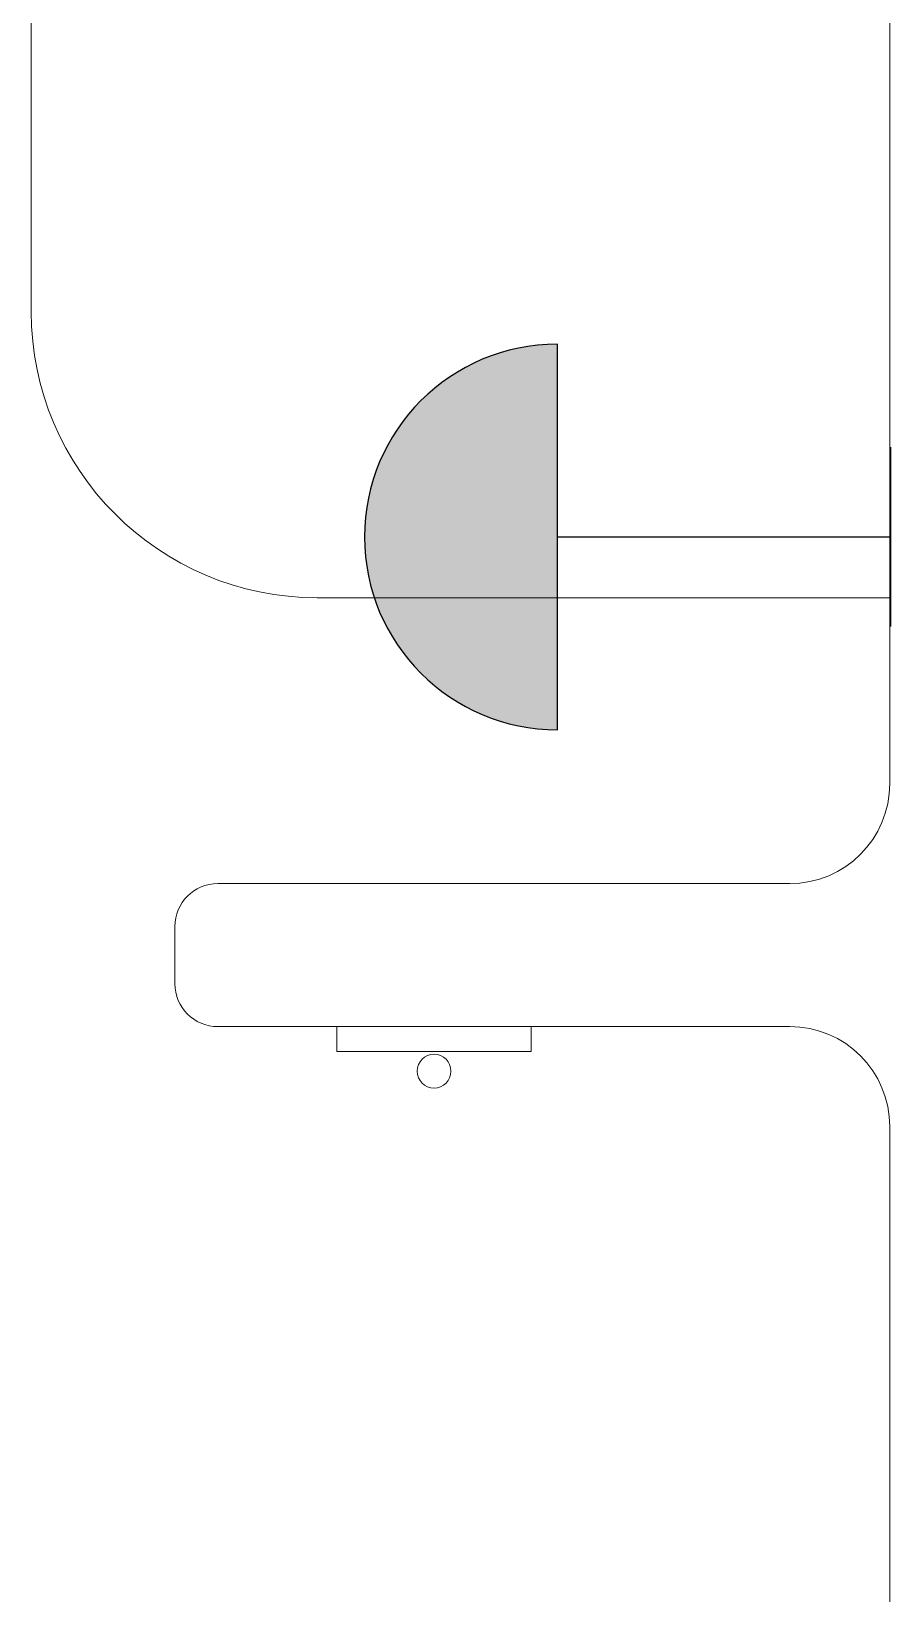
# Model space of a CAD drawing. Header units: metres. Extents: x 14 to 2416, y -346 to 476.
# Drawn here: x 41.901 to 42.502, y -139.18 to -138.087 of the extents above; entities that cross this region are included whole.
import ezdxf

# ---------------------------------------------------------------- set-up
doc = ezdxf.new("R2010")
doc.units = ezdxf.units.M
doc.linetypes.add('0', pattern=[0])
doc.layers.get('0').update_dxf_attribs({"linetype": '0', "lineweight": 20})
for name, color, linetype, lineweight in [('A-ANNO-TEXT', 20, 'Continuous', 13), ('A-WALL', 250, 'Continuous', 20), ('baños', 251, 'Continuous', 0)]:
    doc.layers.add(name, color=color, linetype=linetype, lineweight=lineweight)
doc.layers.add('MAVA Luminarias', color=1, linetype='Continuous')

# ---------------------------------------------------------------- blocks, each defined once
blk = doc.blocks.new('PL BASE 1N NASAS 09')
at = {"layer": 'A-WALL'}
for p, q in [((-107.8811, -35.5197), (-107.8811, -37.3797)), ((-107.9511, -37.4497), (-108.3511, -37.4497)), ((-108.3811, -37.4797), (-108.3811, -37.5197)), ((-107.9511, -37.5497), (-108.3511, -37.5497)), ((-107.8811, -37.6197), (-107.8811, -38.9297))]:
    blk.add_line(p, q, dxfattribs=at)
for centre, radius, start, end in [((-107.9511, -37.3797), 0.07, 270, 0), ((-108.3511, -37.4797), 0.03, 90, 180), ((-108.3511, -37.5197), 0.03, 180, 270), ((-107.9511, -37.6197), 0.07, 0, 90)]:
    blk.add_arc(centre, radius, start, end, dxfattribs=at)
at = {"layer": 'baños'}
for p, q in [((-108.4815, -35.8497), (-108.4815, -37.0497)), ((-108.2815, -37.2497), (-107.8815, -37.2497))]:
    blk.add_line(p, q, dxfattribs=at)
blk.add_lwpolyline([(-108.1318, -37.5497), (-108.2677, -37.5497), (-108.2677, -37.5671), (-108.1318, -37.5671)], close=True, dxfattribs=at)
blk.add_circle((-108.1998, -37.5809), 0.0118, dxfattribs=at)
blk.add_arc((-108.2815, -37.0497), 0.2, 180, 270, dxfattribs=at)
blk = doc.blocks.new('PL MUEBLES 1N NASAS 09')
at = {"layer": 'baños'}
blk.add_blockref('PL BASE 1N NASAS 09', (162.2615, 88.2033), dxfattribs=at)
blk = doc.blocks.new('A$Cbef68299')
blk.add_blockref('PL MUEBLES 1N NASAS 09', (-30.7659, -32.0535))
blk = doc.blocks.new('A$Cc5be7df0')
at = {"layer": 'A-ANNO-TEXT'}
blk.add_blockref('A$Cbef68299', (4.1493, 17.337), dxfattribs=at)
blk = doc.blocks.new('SCONCE 2')
at = {"layer": 'MAVA Luminarias', "linetype": 'Continuous'}
blk.add_hatch(color=1, dxfattribs=at).paths.add_polyline_path([(0.3422, -0.2405, 1), (-0.169, -0.2405)])
at = {"layer": 'MAVA Luminarias', "color": 1, "linetype": 'Continuous'}
for p, q in [((-0.169, -0.2405), (0.3422, -0.2405)), ((0.0866, -0.2405), (0.0866, -0.6823)), ((-0.0323, -0.6823), (0.2056, -0.6823))]:
    blk.add_line(p, q, dxfattribs=at)
blk.add_arc((0.0866, -0.2405), 0.2556, 0, 180, dxfattribs=at)

msp = doc.modelspace()

# ---------------------------------------------------------------- block references
at = {"layer": 'A-ANNO-TEXT'}
msp.add_blockref('A$Cc5be7df0', (14.7377, -174.7201), dxfattribs=at)
msp.add_blockref('A$Cc5be7df0', (14.7377, -174.7201), dxfattribs=at)
at = {"layer": 'MAVA Luminarias', "linetype": 'Continuous', "xscale": 0.5277282914889166, "yscale": 0.5277282914889166, "zscale": 0.5277282914889166, "rotation": 90}
msp.add_blockref('SCONCE 2', (42.1421, -138.4862), dxfattribs=at)
msp.add_blockref('SCONCE 2', (42.1421, -138.4862), dxfattribs=at)

doc.saveas('drawing.dxf')
